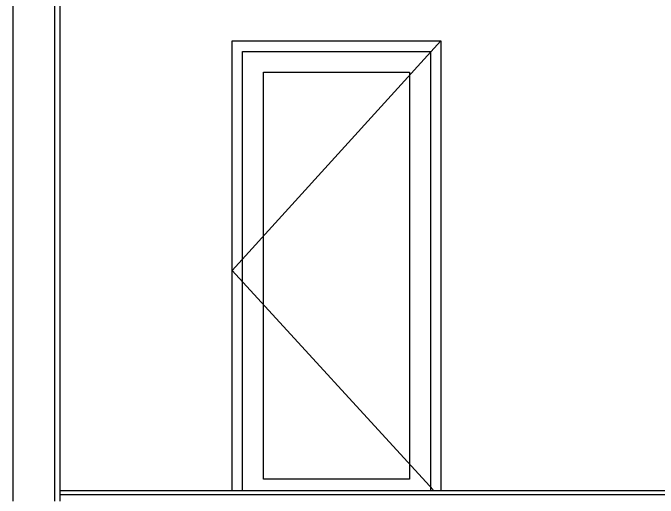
# Model space of a CAD drawing. Header units: millimetres. Extents: x 43168.9 to 43194.6, y -25545.1 to -25543.4.
# Drawn here: x 43181.8176 to 43181.9413, y -25544.746 to -25544.653 of the extents above; entities that cross this region are included whole.
import ezdxf

# ---------------------------------------------------------------- set-up
doc = ezdxf.new("R2010")
doc.units = ezdxf.units.MM
doc.header["$LTSCALE"] = 200
for name, color, linetype in [('dograma_sgh', 43, 'Continuous'), ('duv_sgh', 4, 'Continuous'), ('kaplama-gnl_sgh', 30, 'Continuous'), ('siva_sgh', 145, 'Continuous')]:
    doc.layers.add(name, color=color, linetype=linetype)

msp = doc.modelspace()

# ---------------------------------------------------------------- linework, layer by layer
at = {"layer": 'dograma_sgh', "color": 145}
for p, q in [((43181.89964, -25544.65836), (43181.85964, -25544.70236)), ((43181.85964, -25544.70236), (43181.89818, -25544.74436))]:
    msp.add_line(p, q, dxfattribs=at)
at = {"layer": 'dograma_sgh'}
for p, q in [((43181.85964, -25544.74436), (43181.85964, -25544.65836)), ((43181.85964, -25544.65836), (43181.89964, -25544.65836)), ((43181.89964, -25544.65836), (43181.89964, -25544.74436)), ((43181.86164, -25544.74436), (43181.86164, -25544.66036)), ((43181.86164, -25544.66036), (43181.89764, -25544.66036)), ((43181.89764, -25544.66036), (43181.89764, -25544.74436)), ((43181.86564, -25544.74236), (43181.86564, -25544.66436)), ((43181.86564, -25544.66436), (43181.89364, -25544.66436)), ((43181.89364, -25544.66436), (43181.89364, -25544.74236)), ((43181.89364, -25544.74236), (43181.86564, -25544.74236))]:
    msp.add_line(p, q, dxfattribs=at)
at = {"layer": 'duv_sgh'}
for p, q in [((43181.82564, -25543.72656), (43181.82564, -25544.74656)), ((43181.81764, -25543.73456), (43181.81764, -25544.74656))]:
    msp.add_line(p, q, dxfattribs=at)
at = {"layer": 'kaplama-gnl_sgh'}
for p, q in [((43182.21264, -25544.74456), (43181.82664, -25544.74456)), ((43182.21264, -25544.74536), (43181.82664, -25544.74536))]:
    msp.add_line(p, q, dxfattribs=at)
at = {"layer": 'siva_sgh'}
msp.add_line((43181.82664, -25544.59356), (43181.82664, -25544.74656), dxfattribs=at)

doc.saveas('drawing.dxf')
